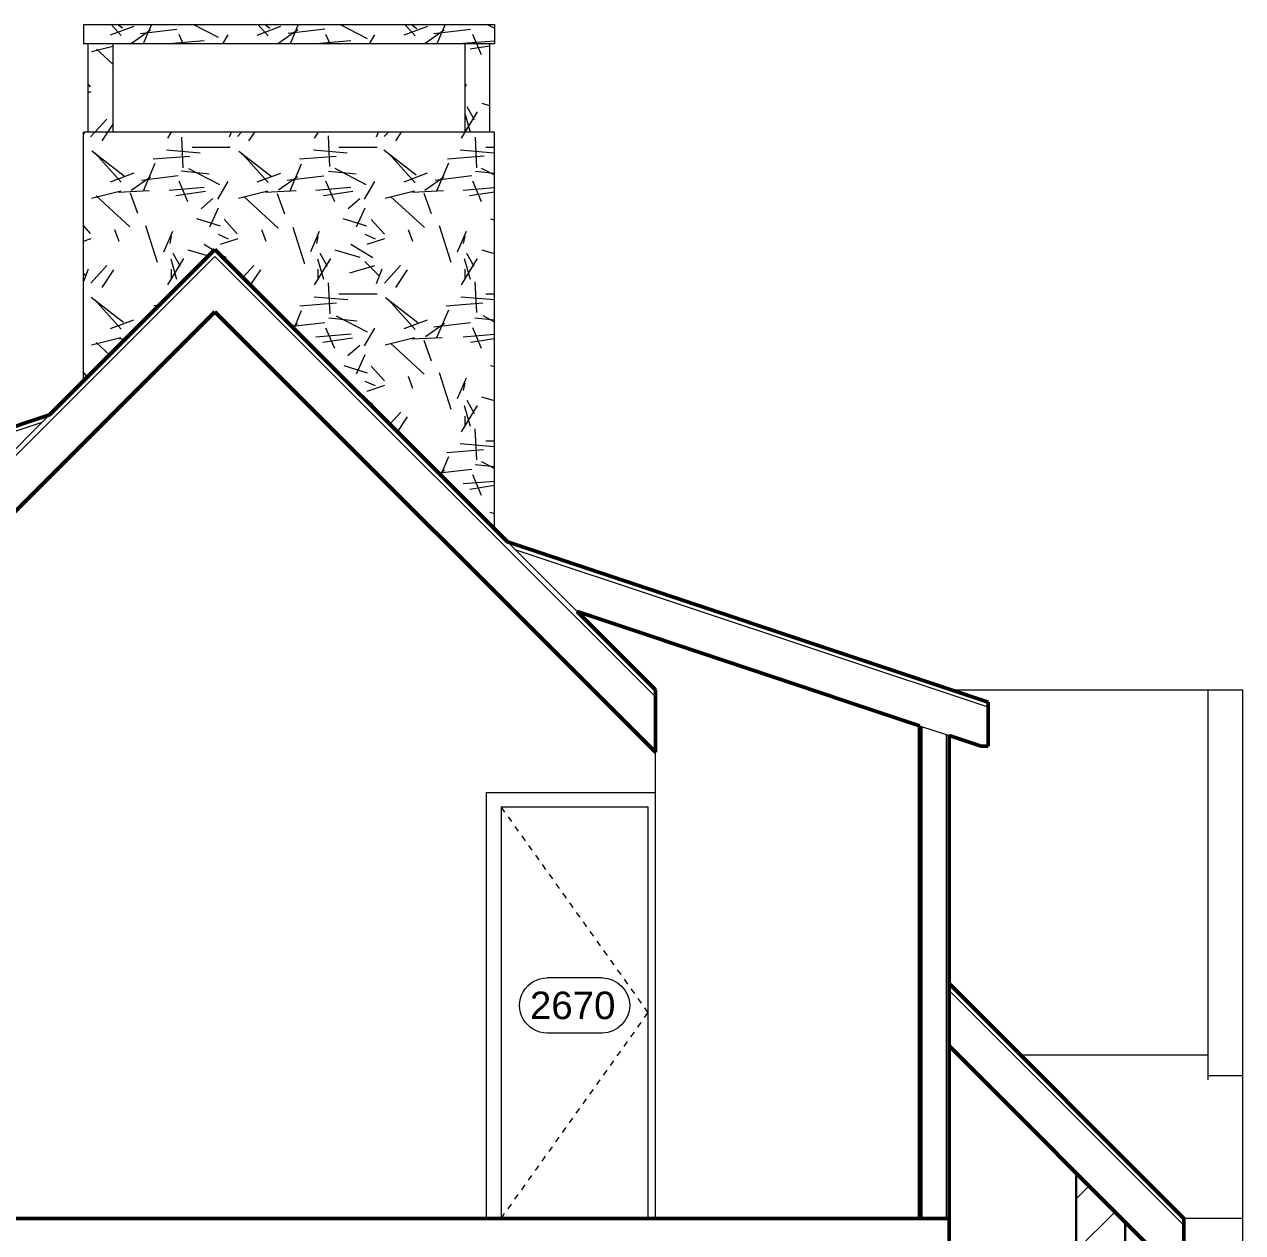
# Model space of a CAD drawing. Header units: feet. Extents: x 4475 to 7025, y -5344 to -4239.
# Drawn here: x 6682.28 to 6703.02, y -4323.34 to -4302.76 of the extents above; entities that cross this region are included whole.
import ezdxf

# ---------------------------------------------------------------- set-up
doc = ezdxf.new("R2010")
doc.units = ezdxf.units.FT
doc.header["$MEASUREMENT"] = 0
doc.linetypes.add('Dash 1_16_', pattern=[0.12499999999999999, 0.06249999999999999, -0.06249999999999999])
for name, color, linetype, lineweight in [('A-DOOR', 31, 'Continuous', 13), ('A-DOOR-FRAM', 31, 'Continuous', 9), ('A-DOOR-IDEN', 31, 'Continuous', 9), ('A-FLOR', 192, 'Continuous', 13), ('A-ROOF', 132, 'Continuous', 9), ('A-ROOF-PATT', 132, 'Continuous', 9), ('A-WALL', 113, 'Continuous', 9), ('A-WALL-PATT', 111, 'Continuous', 13), ('S-BEAM', 12, 'Continuous', 9)]:
    doc.layers.add(name, color=color, linetype=linetype, lineweight=lineweight)
doc.styles.add('Arial_1', font='arial.ttf', dxfattribs={"height": 42.1875})
pattern_1 = [(228.013, (-215.967, 108), (-239.9989413048833, -270.0010021343165), [4.036, -399.573]), (184.97, (-218.667, 105), (360.0003236346671, 30.00211492436711), [6.926, -685.678]), (132.51, (-225.567, 104.4), (299.9971683038152, -330.0022305116928), [4.883999999999999, -483.481]), (267.2739999999999, (-237.267, 96.9), (29.99679649168115, 600.0003233609434), [6.307, -624.4069999999999]), (292.834, (-237.567, 90.6), (-150.0022592402545, 359.9987489656311), [6.185, -612.281]), (357.274, (-235.167, 84.9), (-600.0003233609434, 29.99679649168113), [6.307, -624.4069999999999]), (37.694, (-228.867, 84.6), (-390.0009265899155, -299.9981378692331), [8.341000000000001, -825.745]), (72.255, (-222.267, 89.7), (210.0037447243963, 659.998976711124), [7.875, -779.59]), (121.43, (-219.867, 97.2), (-240.0028834568721, 389.9983220481687), [6.329, -626.5219999999999]), (175.236, (-223.167, 102.6), (329.9993796356457, -30.00166198877936), [7.225, -354.023]), (222.397, (-230.367, 103.2), (-360.0027680582915, -329.9974716837473), [9.342999999999998, -925.001]), (138.814, (-207.567, 96.6), (-209.9997065126242, 180.0004392567188), [3.189, -315.715]), (171.4690000000001, (-209.967, 98.7), (390.0002053866395, -60.00125401505348), [6.067, -600.645]), (225, (-215.967, 99.6), (3.552713678800501e-15, -29.99971229862047), [4.243, -38.184]), (203.199, (-218.067, 103.2), (149.9995756617798, 60.00128391364628), [2.285, -226.188]), (291.801, (-220.167, 102.3), (-29.99936713589376, 90.00061687258514), [3.231, -158.324]), (30.964, (-218.967, 99.3), (89.9996300442654, 60.00036293969697), [5.247999999999999, -169.681]), (161.565, (-214.467, 102), (60.00008084426817, -30.00026552684633), [3.795, -91.074]), (16.39, (-237.567, 102.3), (299.9996422809709, 90.00251610532591), [5.315999999999999, -526.2849999999999]), (70.346, (-232.467, 103.8), (-120.0009292892917, -329.9994507854618), [4.46, -441.522]), (293.199, (-214.467, 108), (-60.00128391364633, 149.9995756617798), [4.568999999999999, -223.904]), (343.61, (-212.667, 103.8), (-299.9996422809709, 90.00251610532591), [5.316, -526.285]), (339.444, (-237.567, 83.7), (-150.0003327236797, 59.99973827264058), [5.126, -251.194]), (294.775, (-232.767, 81.9), (-149.9993189289101, 329.9999523800922), [4.295, -425.239]), (66.801, (-214.167, 78), (60.00128391364633, 149.9995756617798), [4.568999999999999, -223.904]), (17.354, (-212.367, 82.2), (-389.9999740729878, -119.9994413448198), [5.028999999999999, -497.863]), (69.444, (-228.867, 78), (-59.99973827264057, -150.0003327236798), [2.563, -253.757]), (101.31, (-215.967, 78), (-29.9996343857993, 119.9998976446162), [1.53, -151.441]), (165.964, (-216.267, 79.5), (90.00024721700416, -29.99957662831485), [6.184999999999999, -117.509]), (186.009, (-222.267, 81), (299.9997962432353, 30.00022029948025), [5.732, -567.418]), (303.69, (-218.967, 96.6), (-29.99950264898758, 60.00029148107021), [4.327, -103.84]), (353.157, (-216.567, 93), (509.9998072626584, -60.00247769093619), [7.553999999999999, -747.827]), (60.94500000000001, (-209.067, 92.1), (-120.0014882564114, -209.9989445503152), [3.089, -305.78]), (90, (-207.567, 94.8), (-30, 30), [1.8, -28.2]), (120.256, (-222.867, 81.9), (119.9987375549786, -210.0006105472347), [4.168, -412.606]), (48.01300000000001, (-224.967, 85.5), (239.9989413048832, 270.0010021343165), [8.072000000000001, -395.537]), (0, (-219.567, 91.5), (30, 30), [7.8, -22.2]), (325.305, (-211.767, 91.5), (300.0009744324322, -209.9990352658581), [4.743, -469.598]), (254.055, (-207.867, 88.8), (-29.99913007079618, -120.000731085254), [4.367999999999999, -214.035]), (207.646, (-209.067, 84.6), (-570.0000256505866, -299.9997914321449), [7.112, -704.084]), (175.426, (-215.367, 81.3), (-389.9996302564581, 30.00068858919703), [7.524, -744.872])]
pattern_2 = [(228.013, (-215.967, 108), (-239.9989413048833, -270.0010021343165), [4.036, -399.573]), (184.97, (-218.667, 105), (360.0003236346671, 30.00211492436711), [6.926, -685.678]), (132.51, (-225.567, 104.4), (299.9971683038152, -330.0022305116928), [4.883999999999999, -483.481]), (267.2739999999999, (-237.267, 96.9), (29.99679649168115, 600.0003233609434), [6.307, -624.4069999999999]), (292.834, (-237.567, 90.6), (-150.0022592402545, 359.9987489656311), [6.185, -612.281]), (357.274, (-235.167, 84.9), (-600.0003233609434, 29.99679649168113), [6.307, -624.4069999999999]), (37.694, (-228.867, 84.6), (-390.0009265899155, -299.9981378692331), [8.341000000000001, -825.745]), (72.255, (-222.267, 89.7), (210.0037447243963, 659.998976711124), [7.875, -779.59]), (121.43, (-219.867, 97.2), (-240.0028834568721, 389.9983220481687), [6.329, -626.5219999999999]), (175.236, (-223.167, 102.6), (329.9993796356457, -30.00166198877936), [7.225, -354.023]), (222.397, (-230.367, 103.2), (-360.0027680582915, -329.9974716837473), [9.342999999999998, -925.001]), (138.814, (-207.567, 96.6), (-209.9997065126242, 180.0004392567188), [3.189, -315.715]), (171.4690000000001, (-209.967, 98.7), (390.0002053866395, -60.00125401505348), [6.067, -600.645]), (225, (-215.967, 99.6), (3.552713678800501e-15, -29.99971229862047), [4.243, -38.184]), (203.199, (-218.067, 103.2), (149.9995756617798, 60.00128391364628), [2.285, -226.188]), (291.801, (-220.167, 102.3), (-29.99936713589376, 90.00061687258514), [3.231, -158.324]), (30.964, (-218.967, 99.3), (89.9996300442654, 60.00036293969697), [5.247999999999999, -169.681]), (161.565, (-214.467, 102), (60.00008084426817, -30.00026552684633), [3.795, -91.074]), (16.39, (-237.567, 102.3), (299.9996422809709, 90.00251610532591), [5.315999999999999, -526.2849999999999]), (70.346, (-232.467, 103.8), (-120.0009292892917, -329.9994507854618), [4.46, -441.522]), (293.199, (-214.467, 108), (-60.00128391364633, 149.9995756617798), [4.568999999999999, -223.904]), (343.61, (-212.667, 103.8), (-299.9996422809709, 90.00251610532591), [5.316, -526.285]), (339.444, (-237.567, 83.7), (-150.0003327236797, 59.99973827264058), [5.126, -251.194]), (294.775, (-232.767, 81.9), (-149.9993189289101, 329.9999523800922), [4.295, -425.239]), (66.801, (-214.167, 78), (60.00128391364633, 149.9995756617798), [4.568999999999999, -223.904]), (17.354, (-212.367, 82.2), (-389.9999740729878, -119.9994413448198), [5.028999999999999, -497.863]), (69.444, (-228.867, 78), (-59.99973827264057, -150.0003327236798), [2.563, -253.757]), (101.31, (-215.967, 78), (-29.9996343857993, 119.9998976446162), [1.53, -151.441]), (165.964, (-216.267, 79.5), (90.00024721700416, -29.99957662831485), [6.184999999999999, -117.509]), (186.009, (-222.267, 81), (299.9997962432353, 30.00022029948025), [5.731, -567.418]), (303.69, (-218.967, 96.6), (-29.99950264898758, 60.00029148107021), [4.327, -103.84]), (353.157, (-216.567, 93), (509.9998072626584, -60.00247769093619), [7.553999999999999, -747.827]), (60.94500000000001, (-209.067, 92.1), (-120.0014882564114, -209.9989445503152), [3.089, -305.78]), (90, (-207.567, 94.8), (-30, 30), [1.8, -28.2]), (120.256, (-222.867, 81.9), (119.9987375549786, -210.0006105472347), [4.168, -412.606]), (48.01300000000001, (-224.967, 85.5), (239.9989413048832, 270.0010021343165), [8.072000000000001, -395.537]), (0, (-219.567, 91.5), (30, 30), [7.8, -22.2]), (325.305, (-211.767, 91.5), (300.0009744324322, -209.9990352658581), [4.743, -469.598]), (254.055, (-207.867, 88.8), (-29.99913007079618, -120.000731085254), [4.367999999999999, -214.035]), (207.646, (-209.067, 84.6), (-570.0000256505866, -299.9997914321449), [7.112, -704.084]), (175.426, (-215.367, 81.3), (-389.9996302564581, 30.00068858919703), [7.524, -744.872])]

# ---------------------------------------------------------------- blocks, each defined once
blk = doc.blocks.new('Walls 3 - Walls 1-847527-BUILDING SECTION 2')
at = {"layer": 'A-WALL-PATT', "lineweight": 9}
h = blk.add_hatch(dxfattribs=at)
h.set_pattern_fill('FP2_20', color=256, style=0, pattern_type=2)
h.set_pattern_definition(pattern_2)
h.paths.add_polyline_path([(-217.3057097173179, 359.9999999999998), (-208.4351579863115, 359.9999999999998), (-208.4351579863115, 363.9999999999997), (-292.4351579863116, 363.9999999999997), (-292.4351579863116, 359.9999999999998), (-253.8404165786882, 359.9999999999998)])
h = blk.add_hatch(dxfattribs=at)
h.set_pattern_fill('FP2_19', color=256, style=0, pattern_type=2)
h.set_pattern_definition(pattern_1)
h.paths.add_polyline_path([(-286.4351579863115, 341.9999999999998), (-286.4351579863115, 359.9999999999998), (-291.4351579863115, 359.9999999999998), (-291.4351579863115, 341.9999999999998)])
h = blk.add_hatch(dxfattribs=at)
h.set_pattern_fill('FP2_20', color=256, style=0, pattern_type=2)
h.set_pattern_definition(pattern_2)
h.paths.add_polyline_path([(-214.4351579863106, 341.9999999999998), (-209.4351579863107, 341.9999999999998), (-209.4351579863107, 359.9999999999998), (-214.4351579863106, 359.9999999999998)])
h = blk.add_hatch(dxfattribs=at)
h.set_pattern_fill('FP2_19', color=256, style=0, pattern_type=2)
h.set_pattern_definition(pattern_1)
h.paths.add_polyline_path([(-235.5730631480031, -1.70530256582424e-13), (-199.4351579863098, -1.70530256582424e-13), (-199.4351579863101, 73.76253346109881), (-208.4351579863098, 78.95868588380533), (-208.43515798631, 108), (-292.4351579863116, 108), (-292.4351579863116, 47.99999999999999), (-250.4351579863116, 47.99999999999999), (-250.4351579863098, 54.70997457784102), (-241.4351579863101, 49.51382215513433), (-241.4351579863099, -1.70530256582424e-13)])
h.paths.add_polyline_path([(-292.4351579863116, 261.0000000000008), (-235.4351579863124, 317.9999999999998), (-208.4351579863105, 290.9999999999979), (-208.4351579863107, 341.9999999999999), (-292.4351579863116, 341.9999999999998), (-292.4351579863116, 298.0211725316429)])
at = {"layer": 'A-WALL'}
for p, q in [((-208.4351579863114, 363.9999999999995), (-292.4351579863114, 363.9999999999995)), ((-292.4351579863114, 363.9999999999995), (-292.4351579863114, 359.9999999999995)), ((-208.4351579863114, 363.9999999999995), (-208.4351579863114, 359.9999999999995)), ((-292.4351579863114, 359.9999999999995), (-208.4351579863114, 359.9999999999995)), ((-291.4351579863115, 359.9999999999995), (-291.4351579863115, 341.9999999999995)), ((-286.4351579863114, 341.9999999999995), (-286.4351579863114, 359.9999999999995)), ((-214.4351579863106, 359.9999999999995), (-214.4351579863106, 341.9999999999995)), ((-209.4351579863106, 341.9999999999995), (-209.4351579863106, 359.9999999999995)), ((-292.4351579863114, 341.9999999999995), (-208.4351579863106, 341.9999999999995)), ((-292.4351579863114, 261.0000000000006), (-292.4351579863114, 341.9999999999995)), ((-208.4351579863104, 290.9999999999975), (-208.4351579863106, 341.9999999999996))]:
    blk.add_line(p, q, dxfattribs=at)
blk = doc.blocks.new('Door-Single-Flush_Panel_Double-Acting - 2670-939605-BUILDING SECTION 2')
at = {"layer": 'A-DOOR', "linetype": 'Dash 1_16_', "lineweight": 9}
for p in [(-293.9351579863135, 203.9999999999999), (-293.9351579863135, 120)]:
    blk.add_line(p, (-323.9351579863115, 161.9999999999999), dxfattribs=at)
at = {"layer": 'A-DOOR-FRAM'}
for p, q in [((-290.9351579863115, 206.9999999999998), (-325.4351579863114, 206.9999999999998)), ((-290.9351579863115, 120), (-290.9351579863115, 206.9999999999998)), ((-323.9351579863134, 119.9999999999999), (-323.9351579863134, 203.9999999999999)), ((-323.9351579863134, 203.9999999999999), (-293.9351579863135, 203.9999999999999)), ((-293.9351579863135, 203.9999999999999), (-293.9351579863135, 120))]:
    blk.add_line(p, q, dxfattribs=at)
blk = doc.blocks.new('Structural Framing 8 - Structural Framing 8-1054860-BUILDING SECTION 2')
at = {"layer": 'S-BEAM'}
h = blk.add_hatch(dxfattribs=at)
h.set_pattern_fill('FP2_25', color=256, style=0, pattern_type=2)
h.set_pattern_definition([(135, (-237.567, 78), (-5.303300858899107, -5.303300858899106), [])])
h.paths.add_polyline_path([(-418.2465974548539, 108.0000000000001), (-411.4351579863119, 108.0000000000001), (-411.4351579863119, 129.2720779386421), (-421.435157986312, 119.272077938642), (-421.435157986312, 108.0000000000001)])
at = {"layer": 'S-BEAM', "lineweight": 30}
for p, q in [((-411.4351579863117, 129.272077938642), (-421.4351579863118, 119.2720779386418)), ((-411.4351579863117, 108), (-411.4351579863117, 129.272077938642)), ((-421.4351579863118, 119.2720779386418), (-421.4351579863118, 108)), ((-421.4351579863118, 108), (-411.4351579863117, 108))]:
    blk.add_line(p, q, dxfattribs=at)
blk = doc.blocks.new('Door Tag - Door Tag-41184-BUILDING SECTION 2')
at = {"layer": 'A-DOOR-IDEN'}
for p, q in [((-314.5601579863115, 169.1249999999999), (-303.3101579863106, 169.1249999999999)), ((-314.5601579863115, 157.8749999999998), (-303.3101579863106, 157.8749999999998))]:
    blk.add_line(p, q, dxfattribs=at)
for centre, start, end in [((-314.5601579863115, 163.4999999999999), 90, 269.9999999999991), ((-303.3101579863106, 163.4999999999999), 269.9999999999996, 90)]:
    blk.add_arc(centre, 5.625, start, end, dxfattribs=at)
blk = doc.blocks.new('xzx')
at = {"layer": 'A-ROOF-PATT', "lineweight": 9}
h = blk.add_hatch(dxfattribs=at)
h.set_pattern_fill('FP2_24', color=256, style=0, pattern_type=2)
h.set_pattern_definition([(0, (7235.422288989881, -3607.936930648183), (25.5, 8.485), [6, -5, 7, -3, -13]), (0, (7235.422288989881, -3607.936930648183), (25.5, 8.485), [-21, 9, -4]), (0, (7241.422288989881, -3607.582930648183), (25.5, 8.485), [5, -19, 4, -6]), (0, (7253.422288989881, -3608.466930648183), (25.5, 8.485), [3, -31]), (90, (7235.422288989881, -3607.936930648183), (-8.5, 8.485), [8.132, -25.809]), (90, (7241.422288989881, -3607.936930648183), (-8.5, 8.485), [7.955, -25.986]), (90, (7246.422288989881, -3607.936930648183), (-8.5, 8.485), [7.425, -26.517]), (90, (7253.422288989881, -3608.466930648183), (-8.5, 8.485), [8.132, -25.809]), (90, (7256.422288989881, -3608.466930648183), (-8.5, 8.485), [8.132, -25.809]), (90, (7265.422288989881, -3607.936930648183), (-8.5, 8.485), [7.778, -26.163])])
h.paths.add_polyline_path([(7029.923478699398, -4229.358964833073), (7028.923478699399, -4229.358964833073), (7024.9234786994, -4225.358964833074), (7024.9234786994, -4221.136742610854), (7025.468437120941, -4221.318395418034), (7025.590145366067, -4221.318395418034), (7025.590145366067, -4220.568395418034), (7024.961853611192, -4220.358964833076), (7029.923478699398, -4220.358964833076), (7029.923478699398, -4225.858747321347)])
h.paths.add_polyline_path([(6988.923478699415, -4229.358964833073), (6984.923478699417, -4229.358964833073), (6984.923478699417, -4220.358964833076), (6995.551770454287, -4220.358964833076), (6994.923478699413, -4220.568395418034), (6994.923478699413, -4221.318395418034), (6995.045186944539, -4221.318395418034), (6995.923478699412, -4221.025631499743), (6995.923478699412, -4228.02563149974), (6991.923478699415, -4229.358964833073), (6989.600779007866, -4229.358964833073)])
h.paths.add_polyline_path([(6995.923478699412, -4229.358964833073), (6994.295186944541, -4229.358964833073), (6995.923478699412, -4228.816200914782)])
at = {"layer": 'A-FLOR', "lineweight": 50}
for p, q in [((6996.423478699412, -4229.358964833073), (7024.9234786994, -4229.358964833073)), ((7024.9234786994, -4229.358964833073), (7024.9234786994, -4230.358964833073))]:
    blk.add_line(p, q, dxfattribs=at)
at = {"layer": 'A-ROOF', "lineweight": 50}
for p, q in [((7009.60933282197, -4215.673110710515), (7012.423478699406, -4212.85896483308)), ((7012.423478699406, -4212.85896483308), (7017.404291243507, -4217.839777377181)), ((7012.423478699406, -4213.919625004859), (7008.423478699407, -4217.919625004857)), ((7019.923478699403, -4221.419625004856), (7012.423478699406, -4213.919625004859)), ((6994.923478699413, -4220.568395418034), (7009.60933282197, -4215.673110710515)), ((7017.404291243507, -4217.839777377181), (7025.590145366067, -4220.568395418034)), ((7018.59014536607, -4219.025631499744), (7019.923478699403, -4220.358964833076)), ((7024.423478699401, -4220.970075944188), (7018.59014536607, -4219.025631499744)), ((7019.923478699403, -4220.358964833076), (7019.923478699403, -4221.419625004856)), ((7025.590145366067, -4220.568395418034), (7025.590145366067, -4221.318395418034)), ((7025.468437120941, -4221.318395418034), (7024.9234786994, -4221.136742610854)), ((7025.590145366067, -4221.318395418034), (7025.468437120941, -4221.318395418034)), ((7024.9234786994, -4225.358964833074), (7028.923478699399, -4229.358964833073)), ((7028.612818527619, -4230.108964833073), (7024.9234786994, -4226.419625004854)), ((7028.923478699399, -4229.358964833073), (7028.923478699399, -4230.108964833073))]:
    blk.add_line(p, q, dxfattribs=at)
at = {"layer": 'A-ROOF'}
for p, q in [((7012.423478699406, -4212.976815963278), (7007.923478699407, -4217.476815963276)), ((7019.923478699403, -4220.476815963274), (7012.423478699406, -4212.976815963278)), ((7009.60933282197, -4215.673110710515), (7008.423478699407, -4216.858964833078)), ((7009.477571252796, -4215.804872279689), (6994.923478699413, -4220.65623646415)), ((7018.59014536607, -4219.025631499744), (7017.404291243507, -4217.839777377181)), ((7025.590145366067, -4220.65623646415), (7017.53605281268, -4217.971538946354)), ((7024.961853611192, -4220.358964833076), (7029.923478699398, -4220.358964833076)), ((7029.923478699398, -4220.358964833076), (7029.923478699398, -4230.108964833073)), ((7028.923478699399, -4229.47681596327), (7024.9234786994, -4225.476815963272)), ((7029.923478699398, -4229.358964833073), (7028.923478699399, -4229.358964833073))]:
    blk.add_line(p, q, dxfattribs=at)
at = {"layer": 'A-WALL', "lineweight": 50}
for p, q in [((7024.423478699401, -4229.358964833073), (7024.423478699401, -4220.970075944188)), ((7024.9234786994, -4221.136742610854), (7024.9234786994, -4229.358964833073))]:
    blk.add_line(p, q, dxfattribs=at)
at = {"layer": 'A-WALL'}
for p, q in [((7024.423478699401, -4220.970075944188), (7024.9234786994, -4221.136742610854)), ((7024.465145366067, -4229.358964833073), (7024.465145366067, -4220.983964833076)), ((7024.881812032734, -4229.358964833073), (7024.881812032734, -4221.122853721965)), ((7019.923478699403, -4229.358964833073), (7019.923478699403, -4221.419625004856))]:
    blk.add_line(p, q, dxfattribs=at)
at = {"layer": 'A-DOOR', "xscale": -0.08333333333330001, "yscale": 0.08333333333330001, "zscale": 0.08333333333330001}
blk.add_blockref('Door-Single-Flush_Panel_Double-Acting - 2670-939605-BUILDING SECTION 2', (6992.803882200555, -4239.358964833069), dxfattribs=at)
at = {"layer": 'A-DOOR-IDEN', "xscale": -0.08333333333330001, "yscale": 0.08333333333330001, "zscale": 0.08333333333330001}
blk.add_blockref('Door Tag - Door Tag-41184-BUILDING SECTION 2', (6992.803882200555, -4239.358964833069), dxfattribs=at)
at = {"layer": 'A-WALL', "xscale": -0.08333333333330001, "yscale": 0.08333333333330001, "zscale": 0.08333333333330001}
blk.add_blockref('Walls 3 - Walls 1-847527-BUILDING SECTION 2', (6992.814049663886, -4239.358463611053), dxfattribs=at)
at = {"layer": 'S-BEAM', "xscale": -0.08333333333330001, "yscale": 0.08333333333330001, "zscale": 0.08333333333330001}
blk.add_blockref('Structural Framing 8 - Structural Framing 8-1054860-BUILDING SECTION 2', (6992.803882200555, -4239.358964833069), dxfattribs=at)
at = {"layer": 'A-DOOR-IDEN', "insert": (7019.243727922568, -4225.497518481423), "char_height": 0.4687499999998122, "width": 1.641249999999342, "attachment_point": 3, "style": 'Arial_1'}
blk.add_mtext('2670', dxfattribs=at)

msp = doc.modelspace()

# ---------------------------------------------------------------- block references
msp.add_blockref('xzx', (-326.9031767937686, -93.73762079865355))

doc.saveas('drawing.dxf')
